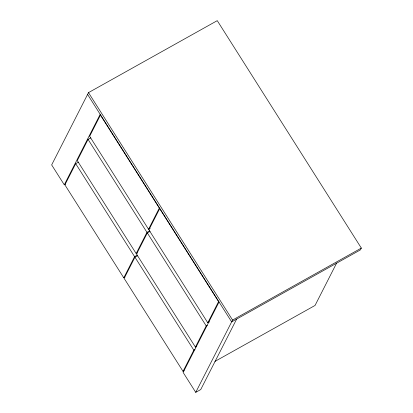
<?xml version="1.0" encoding="UTF-8"?>
<svg xmlns="http://www.w3.org/2000/svg" width="413" height="413" viewBox="0 0 413 413"><rect width="100%" height="100%" fill="white"/><g stroke="black" fill="none" stroke-linecap="round" stroke-linejoin="round"><path stroke-width="0.62" d="M87.582 94.432L231.652 321.872L360.41 249.891L361.334 248.084L217.259 20.65L88.501 92.626L51.666 164.916L64.273 184.817L65.388 184.193M64.273 184.817L100.189 114.334M78.475 162.123L75.693 163.682L64.898 184.869L123.786 277.83L124.902 277.211M90.85 137.839L88.067 139.393L77.272 160.58L136.161 253.546L137.276 252.926M123.786 277.83L134.581 256.643L137.364 255.089M136.161 253.546L146.956 232.359L149.738 230.805M148.535 229.261L159.33 208.075L100.442 115.108L89.647 136.295L148.535 229.261L150.203 228.327M137.725 255.657L134.943 257.211L124.148 278.398L183.036 371.364L184.152 370.745M150.1 231.373L147.317 232.927L136.522 254.114L195.411 347.08L196.526 346.455M183.036 371.364L193.831 350.178L194.946 349.553M195.411 347.08L206.206 325.893L207.321 325.268M207.785 322.796L218.58 301.609L159.692 208.642L148.897 229.829L207.785 322.796L209.453 321.861M219.045 301.97L183.135 372.449L195.741 392.35L200.749 389.552L236.659 319.068M195.741 392.35L232.576 320.06L361.334 248.084M336.652 263.045L315.047 305.45L214.92 361.421M88.501 92.626L232.576 320.06M88.067 139.393L146.956 232.359M147.317 232.927L206.206 325.893M75.693 163.682L134.581 256.643M134.943 257.211L193.831 350.178"/></g></svg>
